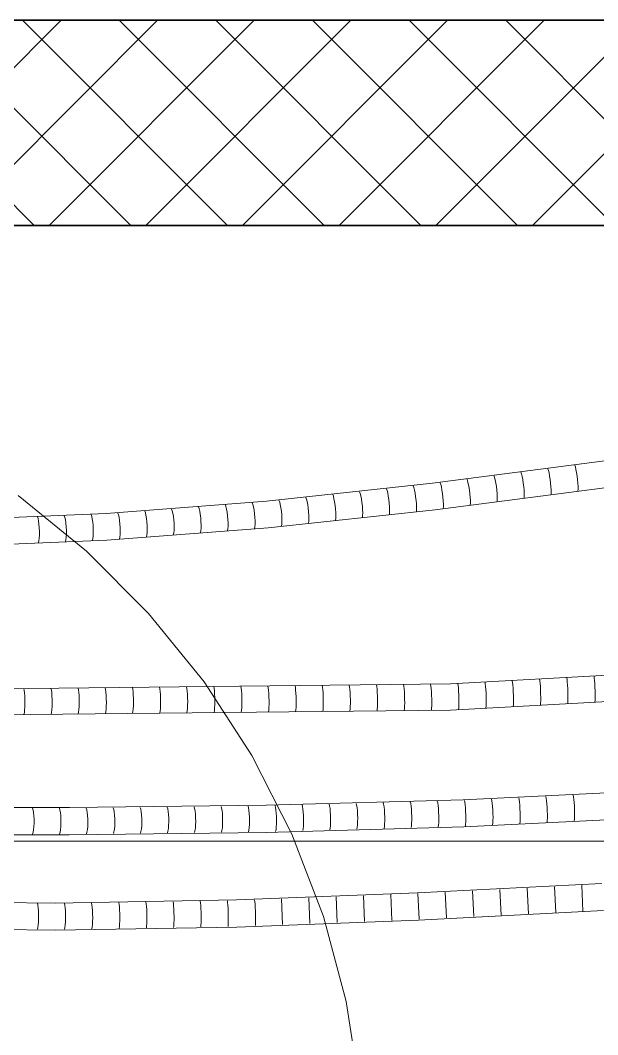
# Model space of a CAD drawing. Extents: x -882 to 613, y -179 to 707.
# Drawn here: x 340.41 to 357.31, y 298.03 to 327.69 of the extents above; entities that cross this region are included whole.
import ezdxf
from ezdxf.lldxf.tags import DXFTag

# ---------------------------------------------------------------- set-up
doc = ezdxf.new("R2010")
doc.units = 0
doc.layers.get('0').update_dxf_attribs({"lineweight": 13})
for name, color, linetype, lineweight in [('A-DETL-____-HDLN', 7, '_Verdeckte Linien_', 9), ('A-DOOR-OPNG-OTLN', 7, 'Continuous', 9), ('A-WALL-____-MCUT', 7, 'Continuous', 35), ('A-WALL-____-PATT', 7, 'Continuous', 35)]:
    doc.layers.add(name, color=color, linetype=linetype, lineweight=lineweight)
doc.layers.add('EL01_WAN_Röhre', color=7, linetype='Continuous', lineweight=13, true_color=0xff6666)
tags = doc.linetypes.add('_Verdeckte Linien_', pattern=[0.15, 0.1, -0.05]).pattern_tags.tags
tags[6:7] = [DXFTag(74, 4), DXFTag(75, 0), DXFTag(340, '0'), DXFTag(46, 1.0), DXFTag(50, 0.0), DXFTag(44, 0.0), DXFTag(45, 0.0)]
tags[4:5] = [DXFTag(74, 4), DXFTag(75, 0), DXFTag(340, '0'), DXFTag(46, 1.0), DXFTag(50, 0.0), DXFTag(44, 0.0), DXFTag(45, 0.0)]
tags = doc.linetypes.add('fein_strichliert', pattern=[4, 1, -2, 1]).pattern_tags.tags
tags[8:9] = [DXFTag(74, 4), DXFTag(75, 0), DXFTag(340, '0'), DXFTag(46, 0.0), DXFTag(50, 0.0), DXFTag(44, 0.0), DXFTag(45, 0.0)]
tags[6:7] = [DXFTag(74, 4), DXFTag(75, 0), DXFTag(340, '0'), DXFTag(46, 0.0), DXFTag(50, 0.0), DXFTag(44, 0.0), DXFTag(45, 0.0)]
tags[4:5] = [DXFTag(74, 4), DXFTag(75, 0), DXFTag(340, '0'), DXFTag(46, 0.0), DXFTag(50, 0.0), DXFTag(44, 0.0), DXFTag(45, 0.0)]

# ---------------------------------------------------------------- blocks, each defined once
blk = doc.blocks.new('Referenz-A0UJ2IESXE', base_point=(-902.382, -164.149))
at = {"layer": 'A-DETL-____-HDLN', "color": 0, "linetype": '_Verdeckte Linien_', "ltscale": 0.13}
blk.add_line((391.796, 303.692), (316.388, 303.692), dxfattribs=at)
at = {"layer": 'A-DOOR-OPNG-OTLN', "color": 0, "linetype": 'Continuous', "ltscale": 0.13}
for p, q in [((342.348, 312.173), (340.347, 313.794)), ((344.169, 310.353), (342.348, 312.173)), ((345.79, 308.352), (344.169, 310.353)), ((347.192, 306.192), (345.79, 308.352)), ((348.361, 303.898), (347.192, 306.192)), ((349.284, 301.494), (348.361, 303.898)), ((349.95, 299.007), (349.284, 301.494)), ((350.353, 296.463), (349.95, 299.007))]:
    blk.add_line(p, q, dxfattribs=at)
at = {"layer": 'A-WALL-____-MCUT', "color": 0, "linetype": 'Continuous', "ltscale": 0.35}
for p, q in [((391.796, 327.692), (323.388, 327.692)), ((160.188, 321.692), (391.796, 321.692))]:
    blk.add_line(p, q, dxfattribs=at)
at = {"layer": 'A-WALL-____-PATT', "color": 0, "linetype": 'Continuous', "lineweight": 9, "ltscale": 0.13}
for p, q in [((340.82, 321.692), (334.82, 327.692)), ((335.605, 321.692), (341.605, 327.692)), ((343.648, 321.692), (337.648, 327.692)), ((338.433, 321.692), (344.433, 327.692)), ((346.477, 321.692), (340.477, 327.692)), ((341.262, 321.692), (347.262, 327.692)), ((349.305, 321.692), (343.305, 327.692)), ((344.09, 321.692), (350.09, 327.692)), ((352.134, 321.692), (346.134, 327.692)), ((346.919, 321.692), (352.919, 327.692)), ((354.962, 321.692), (348.962, 327.692)), ((349.747, 321.692), (355.747, 327.692)), ((357.79, 321.692), (351.79, 327.692)), ((352.575, 321.692), (358.575, 327.692)), ((360.619, 321.692), (354.619, 327.692)), ((355.404, 321.692), (361.404, 327.692))]:
    blk.add_line(p, q, dxfattribs=at)
blk = doc.blocks.new('Flexrohr-A0UJ2IHCXE', base_point=(305.432, 312.353))
at = {"color": 0, "linetype": 'ByBlock', "lineweight": -2, "ltscale": 0.13}
for p, q in [((352.479, 314.154), (362.615, 315.479)), ((352.555, 313.376), (362.7, 314.703)), ((356.641, 314.683), (356.658, 314.634)), ((355.065, 314.477), (355.082, 314.428)), ((355.082, 314.428), (355.1, 314.356)), ((355.853, 314.58), (355.87, 314.531)), ((355.87, 314.531), (355.887, 314.459)), ((355.887, 314.459), (355.905, 314.367)), ((356.658, 314.634), (356.675, 314.562)), ((356.675, 314.562), (356.692, 314.471)), ((356.692, 314.471), (356.708, 314.367)), ((347.619, 313.631), (352.479, 314.154)), ((352.701, 314.168), (352.718, 314.119)), ((352.718, 314.119), (352.737, 314.047)), ((353.489, 314.271), (353.506, 314.222)), ((353.506, 314.222), (353.524, 314.15)), ((353.524, 314.15), (353.542, 314.058)), ((354.277, 314.374), (354.294, 314.325)), ((354.294, 314.325), (354.312, 314.253)), ((354.312, 314.253), (354.33, 314.161)), ((354.33, 314.161), (354.346, 314.058)), ((355.1, 314.356), (355.117, 314.264)), ((355.117, 314.264), (355.133, 314.161)), ((355.133, 314.161), (355.147, 314.054)), ((355.905, 314.367), (355.921, 314.264)), ((355.921, 314.264), (355.934, 314.157)), ((355.934, 314.157), (355.944, 314.053)), ((356.708, 314.367), (356.722, 314.26)), ((356.722, 314.26), (356.732, 314.156)), ((356.732, 314.156), (356.738, 314.063)), ((349.558, 313.825), (349.576, 313.776)), ((350.344, 313.909), (350.361, 313.861)), ((350.361, 313.861), (350.38, 313.788)), ((351.129, 313.994), (351.147, 313.945)), ((351.147, 313.945), (351.165, 313.873)), ((351.165, 313.873), (351.183, 313.781)), ((351.915, 314.078), (351.932, 314.03)), ((351.932, 314.03), (351.951, 313.957)), ((351.951, 313.957), (351.968, 313.866)), ((351.968, 313.866), (351.984, 313.763)), ((352.737, 314.047), (352.754, 313.955)), ((352.754, 313.955), (352.771, 313.852)), ((352.771, 313.852), (352.784, 313.745)), ((353.542, 314.058), (353.558, 313.955)), ((353.558, 313.955), (353.572, 313.848)), ((353.572, 313.848), (353.581, 313.744)), ((354.346, 314.058), (354.359, 313.951)), ((354.359, 313.951), (354.369, 313.847)), ((354.369, 313.847), (354.374, 313.754)), ((355.147, 314.054), (355.157, 313.95)), ((355.157, 313.95), (355.162, 313.857)), ((355.162, 313.857), (355.163, 313.782)), ((355.944, 314.053), (355.95, 313.96)), ((355.951, 313.885), (355.947, 313.834)), ((355.95, 313.96), (355.951, 313.885)), ((356.739, 313.988), (356.735, 313.937)), ((356.738, 314.063), (356.739, 313.988)), ((342.927, 313.272), (347.619, 313.631)), ((346.414, 313.524), (346.433, 313.475)), ((347.201, 313.584), (347.219, 313.535)), ((347.219, 313.535), (347.237, 313.463)), ((347.987, 313.656), (348.005, 313.607)), ((348.005, 313.607), (348.023, 313.534)), ((348.023, 313.534), (348.04, 313.442)), ((348.772, 313.74), (348.791, 313.692)), ((348.791, 313.692), (348.809, 313.619)), ((348.809, 313.619), (348.826, 313.527)), ((348.826, 313.527), (348.84, 313.424)), ((349.576, 313.776), (349.594, 313.703)), ((349.594, 313.703), (349.611, 313.612)), ((349.611, 313.612), (349.626, 313.508)), ((349.626, 313.508), (349.637, 313.401)), ((350.38, 313.788), (350.397, 313.697)), ((350.397, 313.697), (350.412, 313.593)), ((350.412, 313.593), (350.424, 313.486)), ((351.183, 313.781), (351.198, 313.678)), ((351.198, 313.678), (351.21, 313.57)), ((351.21, 313.57), (351.219, 313.466)), ((351.984, 313.763), (351.997, 313.655)), ((351.997, 313.655), (352.006, 313.551)), ((352.006, 313.551), (352.01, 313.458)), ((352.784, 313.745), (352.793, 313.641)), ((352.793, 313.641), (352.798, 313.548)), ((352.798, 313.548), (352.798, 313.473)), ((353.581, 313.744), (353.586, 313.651)), ((353.586, 313.576), (353.582, 313.525)), ((353.586, 313.651), (353.586, 313.576)), ((354.374, 313.679), (354.37, 313.628)), ((354.374, 313.754), (354.374, 313.679)), ((355.163, 313.782), (355.158, 313.731)), ((339.915, 313.149), (342.927, 313.272)), ((341.699, 313.206), (341.717, 313.157)), ((342.484, 313.239), (342.502, 313.189)), ((343.269, 313.283), (343.287, 313.233)), ((343.287, 313.233), (343.304, 313.16)), ((344.055, 313.343), (344.074, 313.294)), ((344.074, 313.294), (344.091, 313.22)), ((344.091, 313.22), (344.106, 313.129)), ((344.842, 313.403), (344.86, 313.354)), ((344.86, 313.354), (344.877, 313.281)), ((344.877, 313.281), (344.893, 313.189)), ((345.628, 313.464), (345.646, 313.415)), ((345.646, 313.415), (345.664, 313.342)), ((345.664, 313.342), (345.68, 313.25)), ((345.68, 313.25), (345.692, 313.146)), ((346.433, 313.475), (346.451, 313.402)), ((346.451, 313.402), (346.467, 313.31)), ((346.467, 313.31), (346.48, 313.207)), ((346.48, 313.207), (346.489, 313.099)), ((347.237, 313.463), (347.253, 313.371)), ((347.253, 313.371), (347.267, 313.267)), ((347.267, 313.267), (347.277, 313.159)), ((347.667, 312.851), (352.555, 313.376)), ((348.04, 313.442), (348.054, 313.339)), ((348.054, 313.339), (348.064, 313.231)), ((348.064, 313.231), (348.07, 313.127)), ((348.84, 313.424), (348.851, 313.316)), ((348.851, 313.316), (348.857, 313.212)), ((348.857, 313.212), (348.858, 313.119)), ((349.637, 313.401), (349.644, 313.297)), ((349.644, 313.297), (349.646, 313.203)), ((349.646, 313.203), (349.644, 313.128)), ((350.424, 313.486), (350.431, 313.381)), ((350.432, 313.213), (350.426, 313.162)), ((350.431, 313.381), (350.434, 313.288)), ((350.434, 313.288), (350.432, 313.213)), ((351.221, 313.298), (351.215, 313.247)), ((351.219, 313.466), (351.222, 313.373)), ((351.222, 313.373), (351.221, 313.298)), ((352.01, 313.383), (352.004, 313.332)), ((352.01, 313.458), (352.01, 313.383)), ((352.798, 313.473), (352.793, 313.422)), ((340.915, 313.174), (340.932, 313.124)), ((340.932, 313.124), (340.948, 313.05)), ((340.948, 313.05), (340.96, 312.958)), ((340.96, 312.958), (340.968, 312.854)), ((341.717, 313.157), (341.733, 313.083)), ((341.733, 313.083), (341.746, 312.991)), ((341.746, 312.991), (341.756, 312.887)), ((342.502, 313.189), (342.518, 313.116)), ((342.518, 313.116), (342.532, 313.023)), ((342.532, 313.023), (342.543, 312.92)), ((342.543, 312.92), (342.549, 312.811)), ((343.304, 313.16), (343.319, 313.068)), ((343.319, 313.068), (343.33, 312.964)), ((343.33, 312.964), (343.337, 312.856)), ((344.106, 313.129), (344.117, 313.025)), ((344.117, 313.025), (344.125, 312.917)), ((344.125, 312.917), (344.128, 312.812)), ((344.893, 313.189), (344.905, 313.085)), ((344.905, 313.085), (344.913, 312.977)), ((344.913, 312.977), (344.916, 312.873)), ((345.692, 313.146), (345.701, 313.038)), ((345.701, 313.038), (345.705, 312.934)), ((345.705, 312.934), (345.704, 312.841)), ((346.493, 312.901), (346.488, 312.826)), ((346.489, 313.099), (346.493, 312.994)), ((346.493, 312.994), (346.493, 312.901)), ((347.277, 313.159), (347.282, 313.055)), ((347.282, 312.962), (347.277, 312.887)), ((347.282, 313.055), (347.282, 312.962)), ((348.066, 312.959), (348.058, 312.907)), ((348.071, 313.034), (348.066, 312.959)), ((348.07, 313.127), (348.071, 313.034)), ((348.855, 313.044), (348.847, 312.992)), ((348.858, 313.119), (348.855, 313.044)), ((349.644, 313.128), (349.636, 313.077)), ((340.971, 312.641), (340.966, 312.548)), ((340.968, 312.854), (340.972, 312.746)), ((340.972, 312.746), (340.971, 312.641)), ((341.756, 312.887), (341.761, 312.779)), ((341.761, 312.674), (341.756, 312.581)), ((341.761, 312.779), (341.761, 312.674)), ((342.547, 312.614), (342.538, 312.539)), ((342.55, 312.707), (342.547, 312.614)), ((342.549, 312.811), (342.55, 312.707)), ((342.95, 312.489), (347.667, 312.851)), ((343.337, 312.658), (343.329, 312.583)), ((343.337, 312.856), (343.339, 312.752)), ((343.339, 312.752), (343.337, 312.658)), ((344.119, 312.644), (344.108, 312.593)), ((344.126, 312.719), (344.119, 312.644)), ((344.128, 312.812), (344.126, 312.719)), ((344.908, 312.705), (344.898, 312.654)), ((344.915, 312.78), (344.908, 312.705)), ((344.916, 312.873), (344.915, 312.78)), ((345.698, 312.766), (345.688, 312.714)), ((345.704, 312.841), (345.698, 312.766)), ((346.488, 312.826), (346.478, 312.775)), ((347.277, 312.887), (347.268, 312.835)), ((339.906, 312.365), (342.95, 312.489)), ((340.955, 312.474), (340.942, 312.423)), ((340.966, 312.548), (340.955, 312.474)), ((341.747, 312.506), (341.734, 312.455)), ((341.756, 312.581), (341.747, 312.506)), ((342.538, 312.539), (342.526, 312.488)), ((343.329, 312.583), (343.318, 312.532))]:
    blk.add_line(p, q, dxfattribs=at)
blk = doc.blocks.new('Flexrohr-A0UJ2IHOXE', base_point=(193.893, 303.879))
at = {"color": 0, "linetype": 'ByBlock', "lineweight": -2, "ltscale": 0.13}
for p, q in [((363.003, 305.371), (353.37, 304.904)), ((353.37, 304.904), (347.604, 304.746)), ((354.215, 304.873), (354.205, 304.923)), ((355.011, 304.912), (355, 304.962)), ((355.021, 304.838), (355.011, 304.912)), ((355.806, 304.95), (355.796, 305)), ((355.816, 304.876), (355.806, 304.95)), ((356.602, 304.989), (356.592, 305.039)), ((356.612, 304.915), (356.602, 304.989)), ((356.62, 304.823), (356.612, 304.915)), ((341.851, 304.675), (336.106, 304.675)), ((340.786, 304.603), (340.769, 304.653)), ((340.799, 304.529), (340.786, 304.603)), ((341.572, 304.603), (341.556, 304.653)), ((341.586, 304.529), (341.572, 304.603)), ((347.604, 304.746), (341.851, 304.675)), ((342.36, 304.609), (342.344, 304.659)), ((342.374, 304.535), (342.36, 304.609)), ((343.149, 304.619), (343.134, 304.669)), ((343.163, 304.545), (343.149, 304.619)), ((343.938, 304.629), (343.923, 304.679)), ((343.951, 304.554), (343.938, 304.629)), ((344.727, 304.638), (344.712, 304.689)), ((344.74, 304.564), (344.727, 304.638)), ((345.516, 304.648), (345.501, 304.698)), ((345.529, 304.574), (345.516, 304.648)), ((346.305, 304.658), (346.29, 304.708)), ((346.317, 304.584), (346.305, 304.658)), ((347.093, 304.668), (347.079, 304.718)), ((347.106, 304.593), (347.093, 304.668)), ((347.883, 304.681), (347.869, 304.731)), ((347.895, 304.607), (347.883, 304.681)), ((347.905, 304.515), (347.895, 304.607)), ((348.674, 304.703), (348.66, 304.753)), ((348.686, 304.629), (348.674, 304.703)), ((348.696, 304.536), (348.686, 304.629)), ((349.465, 304.725), (349.451, 304.775)), ((349.477, 304.651), (349.465, 304.725)), ((349.486, 304.558), (349.477, 304.651)), ((350.256, 304.747), (350.243, 304.797)), ((350.268, 304.673), (350.256, 304.747)), ((350.277, 304.58), (350.268, 304.673)), ((351.047, 304.769), (351.034, 304.819)), ((351.058, 304.695), (351.047, 304.769)), ((351.068, 304.602), (351.058, 304.695)), ((351.074, 304.498), (351.068, 304.602)), ((351.838, 304.79), (351.826, 304.84)), ((351.849, 304.716), (351.838, 304.79)), ((351.858, 304.624), (351.849, 304.716)), ((351.865, 304.52), (351.858, 304.624)), ((352.629, 304.812), (352.617, 304.862)), ((352.64, 304.738), (352.629, 304.812)), ((352.649, 304.646), (352.64, 304.738)), ((352.656, 304.542), (352.649, 304.646)), ((353.42, 304.835), (353.409, 304.885)), ((353.431, 304.761), (353.42, 304.835)), ((353.44, 304.668), (353.431, 304.761)), ((353.447, 304.564), (353.44, 304.668)), ((354.226, 304.799), (354.215, 304.873)), ((354.235, 304.707), (354.226, 304.799)), ((354.242, 304.603), (354.235, 304.707)), ((354.246, 304.494), (354.242, 304.603)), ((355.03, 304.745), (355.021, 304.838)), ((355.037, 304.641), (355.03, 304.745)), ((355.042, 304.533), (355.037, 304.641)), ((355.825, 304.784), (355.816, 304.876)), ((355.832, 304.68), (355.825, 304.784)), ((355.837, 304.572), (355.832, 304.68)), ((356.628, 304.718), (356.62, 304.823)), ((356.633, 304.61), (356.628, 304.718)), ((356.635, 304.506), (356.633, 304.61)), ((340.809, 304.436), (340.799, 304.529)), ((340.814, 304.332), (340.809, 304.436)), ((340.815, 304.223), (340.814, 304.332)), ((341.596, 304.436), (341.586, 304.529)), ((341.601, 304.332), (341.596, 304.436)), ((341.602, 304.224), (341.601, 304.332)), ((342.384, 304.442), (342.374, 304.535)), ((342.389, 304.338), (342.384, 304.442)), ((342.39, 304.23), (342.389, 304.338)), ((343.172, 304.452), (343.163, 304.545)), ((343.178, 304.348), (343.172, 304.452)), ((343.179, 304.239), (343.178, 304.348)), ((343.961, 304.462), (343.951, 304.554)), ((343.967, 304.357), (343.961, 304.462)), ((343.968, 304.249), (343.967, 304.357)), ((344.75, 304.472), (344.74, 304.564)), ((344.756, 304.367), (344.75, 304.472)), ((344.757, 304.259), (344.756, 304.367)), ((345.538, 304.481), (345.529, 304.574)), ((345.544, 304.377), (345.538, 304.481)), ((345.546, 304.269), (345.544, 304.377)), ((346.327, 304.491), (346.317, 304.584)), ((346.333, 304.387), (346.327, 304.491)), ((346.335, 304.279), (346.333, 304.387)), ((347.116, 304.501), (347.106, 304.593)), ((347.122, 304.397), (347.116, 304.501)), ((347.124, 304.288), (347.122, 304.397)), ((347.911, 304.41), (347.905, 304.515)), ((347.914, 304.302), (347.911, 304.41)), ((347.912, 304.198), (347.914, 304.302)), ((348.702, 304.432), (348.696, 304.536)), ((348.705, 304.324), (348.702, 304.432)), ((348.703, 304.219), (348.705, 304.324)), ((349.493, 304.454), (349.486, 304.558)), ((349.496, 304.346), (349.493, 304.454)), ((349.495, 304.241), (349.496, 304.346)), ((350.284, 304.476), (350.277, 304.58)), ((350.287, 304.368), (350.284, 304.476)), ((350.286, 304.263), (350.287, 304.368)), ((351.078, 304.39), (351.074, 304.498)), ((351.078, 304.285), (351.078, 304.39)), ((351.869, 304.412), (351.865, 304.52)), ((351.867, 304.214), (351.869, 304.307)), ((351.869, 304.307), (351.869, 304.412)), ((352.66, 304.433), (352.656, 304.542)), ((352.659, 304.236), (352.661, 304.329)), ((352.661, 304.329), (352.66, 304.433)), ((363.042, 304.577), (353.394, 304.11)), ((353.451, 304.456), (353.447, 304.564)), ((353.453, 304.351), (353.451, 304.456)), ((353.451, 304.259), (353.453, 304.351)), ((354.248, 304.39), (354.246, 304.494)), ((354.247, 304.297), (354.248, 304.39)), ((355.039, 304.261), (355.043, 304.336)), ((355.044, 304.429), (355.042, 304.533)), ((355.043, 304.336), (355.044, 304.429)), ((355.829, 304.249), (355.835, 304.3)), ((355.835, 304.3), (355.839, 304.374)), ((355.839, 304.467), (355.837, 304.572)), ((355.839, 304.374), (355.839, 304.467)), ((356.626, 304.288), (356.631, 304.338)), ((356.631, 304.338), (356.635, 304.413)), ((356.635, 304.413), (356.635, 304.506)), ((340.788, 303.952), (340.801, 304.026)), ((340.801, 304.026), (340.81, 304.119)), ((340.81, 304.119), (340.815, 304.223)), ((341.576, 303.952), (341.589, 304.026)), ((341.589, 304.026), (341.597, 304.119)), ((341.597, 304.119), (341.602, 304.224)), ((342.365, 303.958), (342.378, 304.032)), ((342.378, 304.032), (342.386, 304.125)), ((342.386, 304.125), (342.39, 304.23)), ((343.155, 303.968), (343.167, 304.042)), ((343.167, 304.042), (343.175, 304.135)), ((343.175, 304.135), (343.179, 304.239)), ((343.945, 303.977), (343.957, 304.052)), ((343.957, 304.052), (343.965, 304.145)), ((343.965, 304.145), (343.968, 304.249)), ((344.735, 303.987), (344.747, 304.062)), ((344.747, 304.062), (344.754, 304.155)), ((344.754, 304.155), (344.757, 304.259)), ((345.525, 303.997), (345.536, 304.071)), ((345.536, 304.071), (345.543, 304.164)), ((345.543, 304.164), (345.546, 304.269)), ((346.302, 303.956), (346.316, 304.007)), ((346.316, 304.007), (346.326, 304.081)), ((346.326, 304.081), (346.332, 304.174)), ((346.332, 304.174), (346.335, 304.279)), ((347.093, 303.966), (347.106, 304.016)), ((347.106, 304.016), (347.115, 304.091)), ((347.115, 304.091), (347.122, 304.184)), ((347.122, 304.184), (347.124, 304.288)), ((353.394, 304.11), (347.607, 303.95)), ((347.884, 303.979), (347.897, 304.03)), ((347.897, 304.03), (347.906, 304.105)), ((347.906, 304.105), (347.912, 304.198)), ((348.678, 304.001), (348.689, 304.052)), ((348.689, 304.052), (348.698, 304.127)), ((348.698, 304.127), (348.703, 304.219)), ((349.471, 304.023), (349.482, 304.074)), ((349.482, 304.074), (349.49, 304.148)), ((349.49, 304.148), (349.495, 304.241)), ((350.265, 304.045), (350.275, 304.096)), ((350.275, 304.096), (350.282, 304.17)), ((350.282, 304.17), (350.286, 304.263)), ((351.059, 304.067), (351.068, 304.118)), ((351.068, 304.118), (351.074, 304.192)), ((351.074, 304.192), (351.078, 304.285)), ((351.852, 304.089), (351.861, 304.14)), ((351.861, 304.14), (351.867, 304.214)), ((352.646, 304.111), (352.653, 304.162)), ((352.653, 304.162), (352.659, 304.236)), ((353.439, 304.133), (353.446, 304.184)), ((353.446, 304.184), (353.451, 304.259)), ((354.236, 304.172), (354.243, 304.223)), ((354.243, 304.223), (354.247, 304.297)), ((355.033, 304.21), (355.039, 304.261)), ((341.842, 303.879), (336.088, 303.879)), ((340.772, 303.901), (340.788, 303.952)), ((341.56, 303.901), (341.576, 303.952)), ((347.607, 303.95), (341.842, 303.879)), ((342.35, 303.907), (342.365, 303.958)), ((343.14, 303.917), (343.155, 303.968)), ((343.931, 303.927), (343.945, 303.977)), ((344.721, 303.937), (344.735, 303.987)), ((345.512, 303.946), (345.525, 303.997))]:
    blk.add_line(p, q, dxfattribs=at)
blk = doc.blocks.new('Flexrohr-A0UJ2IJCXE', base_point=(193.882, 301.091))
at = {"color": 0, "linetype": 'ByBlock', "lineweight": -2, "ltscale": 0.13}
for p, q in [((357.434, 302.451), (352.036, 302.178)), ((353.649, 302.24), (353.684, 301.488)), ((354.447, 302.28), (354.483, 301.529)), ((355.246, 302.32), (355.283, 301.569)), ((356.044, 302.361), (356.082, 301.61)), ((356.843, 302.401), (356.881, 301.65)), ((346.737, 301.973), (341.437, 301.883)), ((345.686, 301.885), (345.679, 301.935)), ((346.48, 301.898), (346.473, 301.948)), ((352.036, 302.178), (346.737, 301.973)), ((347.276, 301.923), (347.27, 301.973)), ((348.061, 302.004), (348.085, 301.253)), ((348.859, 302.035), (348.885, 301.283)), ((349.657, 302.066), (349.685, 301.314)), ((350.455, 302.097), (350.485, 301.345)), ((351.254, 302.128), (351.285, 301.376)), ((352.052, 302.159), (352.085, 301.408)), ((352.85, 302.199), (352.885, 301.448)), ((341.437, 301.883), (337.043, 301.921)), ((340.927, 301.818), (340.915, 301.868)), ((340.937, 301.743), (340.927, 301.818)), ((340.944, 301.651), (340.937, 301.743)), ((340.947, 301.546), (340.944, 301.651)), ((341.717, 301.817), (341.706, 301.868)), ((341.726, 301.743), (341.717, 301.817)), ((341.733, 301.651), (341.726, 301.743)), ((341.737, 301.546), (341.733, 301.651)), ((342.511, 301.831), (342.5, 301.881)), ((342.519, 301.757), (342.511, 301.831)), ((342.526, 301.664), (342.519, 301.757)), ((342.53, 301.56), (342.526, 301.664)), ((343.305, 301.844), (343.295, 301.895)), ((343.313, 301.77), (343.305, 301.844)), ((343.319, 301.678), (343.313, 301.77)), ((343.323, 301.573), (343.319, 301.678)), ((344.099, 301.858), (344.09, 301.908)), ((344.106, 301.784), (344.099, 301.858)), ((344.113, 301.691), (344.106, 301.784)), ((344.117, 301.587), (344.113, 301.691)), ((344.892, 301.871), (344.884, 301.922)), ((344.9, 301.797), (344.892, 301.871)), ((344.906, 301.705), (344.9, 301.797)), ((344.91, 301.6), (344.906, 301.705)), ((345.693, 301.811), (345.686, 301.885)), ((345.699, 301.718), (345.693, 301.811)), ((345.704, 301.614), (345.699, 301.718)), ((346.487, 301.824), (346.48, 301.898)), ((346.493, 301.731), (346.487, 301.824)), ((346.497, 301.627), (346.493, 301.731)), ((347.282, 301.849), (347.276, 301.923)), ((347.288, 301.756), (347.282, 301.849)), ((347.292, 301.652), (347.288, 301.756)), ((347.295, 301.544), (347.292, 301.652)), ((357.477, 301.661), (352.07, 301.387)), ((340.938, 301.241), (340.944, 301.333)), ((340.944, 301.333), (340.948, 301.438)), ((340.948, 301.438), (340.947, 301.546)), ((341.729, 301.241), (341.735, 301.333)), ((341.735, 301.333), (341.737, 301.438)), ((341.737, 301.438), (341.737, 301.546)), ((342.524, 301.254), (342.529, 301.347)), ((342.529, 301.347), (342.531, 301.451)), ((342.531, 301.451), (342.53, 301.56)), ((343.32, 301.268), (343.324, 301.361)), ((343.325, 301.465), (343.323, 301.573)), ((343.324, 301.361), (343.325, 301.465)), ((344.115, 301.281), (344.118, 301.374)), ((344.119, 301.478), (344.117, 301.587)), ((344.118, 301.374), (344.119, 301.478)), ((344.912, 301.492), (344.91, 301.6)), ((344.91, 301.295), (344.912, 301.388)), ((344.912, 301.388), (344.912, 301.492)), ((345.706, 301.505), (345.704, 301.614)), ((345.705, 301.308), (345.707, 301.401)), ((345.707, 301.401), (345.706, 301.505)), ((346.5, 301.519), (346.497, 301.627)), ((346.501, 301.414), (346.5, 301.519)), ((346.5, 301.322), (346.501, 301.414)), ((352.07, 301.387), (346.752, 301.181)), ((347.297, 301.439), (347.295, 301.544)), ((347.295, 301.272), (347.297, 301.347)), ((347.297, 301.347), (347.297, 301.439)), ((341.429, 301.091), (337.01, 301.129)), ((340.917, 301.116), (340.929, 301.166)), ((340.929, 301.166), (340.938, 301.241)), ((346.752, 301.181), (341.429, 301.091)), ((341.711, 301.116), (341.721, 301.166)), ((341.721, 301.166), (341.729, 301.241)), ((342.508, 301.129), (342.517, 301.18)), ((342.517, 301.18), (342.524, 301.254)), ((343.305, 301.143), (343.313, 301.193)), ((343.313, 301.193), (343.32, 301.268)), ((344.102, 301.156), (344.109, 301.207)), ((344.109, 301.207), (344.115, 301.281)), ((344.899, 301.17), (344.905, 301.22)), ((344.905, 301.22), (344.91, 301.295)), ((345.696, 301.183), (345.701, 301.234)), ((345.701, 301.234), (345.705, 301.308)), ((346.493, 301.197), (346.498, 301.247)), ((346.498, 301.247), (346.5, 301.322)), ((347.292, 301.222), (347.295, 301.272))]:
    blk.add_line(p, q, dxfattribs=at)
blk = doc.blocks.new('Flexrohr-A0UJ2IN4XE', base_point=(296.403, 307.359))
at = {"color": 0, "linetype": 'ByBlock', "lineweight": -2, "ltscale": 0.13}
for p, q in [((353, 308.289), (368.661, 309.154)), ((356.408, 308.471), (356.415, 308.421)), ((357.205, 308.516), (357.213, 308.465)), ((357.213, 308.465), (357.22, 308.391)), ((337.315, 308.122), (353, 308.289)), ((341.311, 308.159), (341.322, 308.109)), ((342.105, 308.168), (342.116, 308.117)), ((342.898, 308.176), (342.909, 308.126)), ((343.692, 308.184), (343.703, 308.134)), ((344.486, 308.193), (344.496, 308.143)), ((345.279, 308.201), (345.29, 308.151)), ((346.073, 308.21), (346.083, 308.159)), ((346.083, 308.159), (346.092, 308.085)), ((346.867, 308.218), (346.877, 308.168)), ((346.877, 308.168), (346.886, 308.094)), ((347.66, 308.227), (347.67, 308.176)), ((347.67, 308.176), (347.679, 308.102)), ((348.454, 308.235), (348.464, 308.185)), ((348.464, 308.185), (348.472, 308.111)), ((349.248, 308.243), (349.257, 308.193)), ((349.257, 308.193), (349.266, 308.119)), ((350.041, 308.252), (350.051, 308.202)), ((350.051, 308.202), (350.059, 308.128)), ((350.835, 308.26), (350.844, 308.21)), ((350.844, 308.21), (350.853, 308.136)), ((351.629, 308.269), (351.638, 308.219)), ((351.638, 308.219), (351.646, 308.144)), ((352.422, 308.277), (352.431, 308.227)), ((352.431, 308.227), (352.44, 308.153)), ((353.007, 307.526), (368.691, 308.392)), ((353.217, 308.295), (353.226, 308.245)), ((353.226, 308.245), (353.234, 308.171)), ((353.234, 308.171), (353.241, 308.078)), ((354.015, 308.339), (354.023, 308.289)), ((354.023, 308.289), (354.031, 308.215)), ((354.031, 308.215), (354.038, 308.122)), ((354.812, 308.383), (354.821, 308.333)), ((354.821, 308.333), (354.828, 308.259)), ((354.828, 308.259), (354.835, 308.167)), ((354.835, 308.167), (354.841, 308.062)), ((355.61, 308.427), (355.618, 308.377)), ((355.618, 308.377), (355.626, 308.303)), ((355.626, 308.303), (355.633, 308.211)), ((355.633, 308.211), (355.638, 308.106)), ((356.415, 308.421), (356.423, 308.347)), ((356.423, 308.347), (356.43, 308.255)), ((356.43, 308.255), (356.435, 308.15)), ((357.22, 308.391), (357.227, 308.299)), ((357.227, 308.299), (357.232, 308.194)), ((357.232, 308.194), (357.236, 308.086)), ((340.517, 308.151), (340.529, 308.1)), ((340.529, 308.1), (340.538, 308.026)), ((340.538, 308.026), (340.545, 307.933)), ((340.545, 307.933), (340.549, 307.829)), ((341.322, 308.109), (341.332, 308.034)), ((341.332, 308.034), (341.339, 307.942)), ((341.339, 307.942), (341.343, 307.837)), ((342.116, 308.117), (342.125, 308.043)), ((342.125, 308.043), (342.132, 307.95)), ((342.132, 307.95), (342.136, 307.846)), ((342.909, 308.126), (342.919, 308.051)), ((342.919, 308.051), (342.926, 307.959)), ((342.926, 307.959), (342.93, 307.854)), ((343.703, 308.134), (343.712, 308.06)), ((343.712, 308.06), (343.719, 307.967)), ((343.719, 307.967), (343.723, 307.863)), ((343.723, 307.863), (343.725, 307.755)), ((344.496, 308.143), (344.505, 308.068)), ((344.505, 308.068), (344.512, 307.976)), ((344.512, 307.976), (344.517, 307.871)), ((344.517, 307.871), (344.518, 307.763)), ((345.29, 308.151), (345.299, 308.077)), ((345.299, 308.077), (345.306, 307.984)), ((345.306, 307.984), (345.31, 307.88)), ((345.31, 307.88), (345.312, 307.772)), ((346.092, 308.085), (346.099, 307.993)), ((346.099, 307.993), (346.104, 307.888)), ((346.104, 307.888), (346.106, 307.78)), ((346.886, 308.094), (346.893, 308.001)), ((346.893, 308.001), (346.898, 307.897)), ((346.898, 307.897), (346.9, 307.789)), ((347.679, 308.102), (347.686, 308.01)), ((347.686, 308.01), (347.691, 307.905)), ((347.691, 307.905), (347.693, 307.797)), ((348.472, 308.111), (348.48, 308.018)), ((348.48, 308.018), (348.485, 307.914)), ((348.485, 307.914), (348.487, 307.805)), ((349.266, 308.119), (349.273, 308.027)), ((349.273, 308.027), (349.278, 307.922)), ((349.278, 307.922), (349.281, 307.814)), ((350.059, 308.128), (350.067, 308.035)), ((350.067, 308.035), (350.072, 307.931)), ((350.072, 307.931), (350.075, 307.822)), ((350.853, 308.136), (350.86, 308.043)), ((350.86, 308.043), (350.865, 307.939)), ((350.865, 307.939), (350.868, 307.831)), ((351.646, 308.144), (351.653, 308.052)), ((351.653, 308.052), (351.659, 307.948)), ((351.659, 307.948), (351.662, 307.839)), ((352.44, 308.153), (352.447, 308.06)), ((352.447, 308.06), (352.452, 307.956)), ((352.452, 307.956), (352.456, 307.848)), ((353.241, 308.078), (353.247, 307.974)), ((353.247, 307.974), (353.25, 307.866)), ((353.25, 307.866), (353.252, 307.762)), ((354.038, 308.122), (354.044, 308.018)), ((354.044, 308.018), (354.048, 307.91)), ((354.048, 307.91), (354.049, 307.806)), ((354.841, 308.062), (354.845, 307.954)), ((354.845, 307.954), (354.846, 307.85)), ((355.638, 308.106), (355.642, 307.998)), ((355.642, 307.998), (355.643, 307.894)), ((355.643, 307.894), (355.643, 307.801)), ((356.435, 308.15), (356.439, 308.042)), ((356.439, 308.042), (356.441, 307.938)), ((356.441, 307.938), (356.44, 307.845)), ((357.236, 308.086), (357.238, 307.982)), ((357.238, 307.889), (357.236, 307.815)), ((357.238, 307.982), (357.238, 307.889)), ((340.547, 307.616), (340.54, 307.523)), ((340.55, 307.721), (340.547, 307.616)), ((340.549, 307.829), (340.55, 307.721)), ((341.341, 307.625), (341.335, 307.532)), ((341.343, 307.729), (341.341, 307.625)), ((341.343, 307.837), (341.343, 307.729)), ((342.135, 307.633), (342.129, 307.54)), ((342.137, 307.738), (342.135, 307.633)), ((342.136, 307.846), (342.137, 307.738)), ((342.929, 307.642), (342.923, 307.549)), ((342.931, 307.746), (342.929, 307.642)), ((342.93, 307.854), (342.931, 307.746)), ((343.723, 307.65), (343.718, 307.557)), ((343.725, 307.755), (343.723, 307.65)), ((344.512, 307.566), (344.505, 307.491)), ((344.517, 307.659), (344.512, 307.566)), ((344.518, 307.763), (344.517, 307.659)), ((345.306, 307.574), (345.3, 307.5)), ((345.311, 307.667), (345.306, 307.574)), ((345.312, 307.772), (345.311, 307.667)), ((346.101, 307.583), (346.094, 307.508)), ((346.105, 307.676), (346.101, 307.583)), ((346.106, 307.78), (346.105, 307.676)), ((346.895, 307.591), (346.889, 307.517)), ((346.899, 307.684), (346.895, 307.591)), ((346.9, 307.789), (346.899, 307.684)), ((347.689, 307.6), (347.684, 307.525)), ((347.693, 307.693), (347.689, 307.6)), ((347.693, 307.797), (347.693, 307.693)), ((348.484, 307.608), (348.478, 307.534)), ((348.487, 307.701), (348.484, 307.608)), ((348.487, 307.805), (348.487, 307.701)), ((349.278, 307.617), (349.273, 307.542)), ((349.281, 307.71), (349.278, 307.617)), ((349.281, 307.814), (349.281, 307.71)), ((350.072, 307.625), (350.068, 307.551)), ((350.075, 307.718), (350.072, 307.625)), ((350.075, 307.822), (350.075, 307.718)), ((350.867, 307.634), (350.862, 307.559)), ((350.869, 307.727), (350.867, 307.634)), ((350.868, 307.831), (350.869, 307.727)), ((351.657, 307.568), (351.651, 307.517)), ((351.661, 307.642), (351.657, 307.568)), ((351.663, 307.735), (351.661, 307.642)), ((351.662, 307.839), (351.663, 307.735)), ((352.452, 307.576), (352.446, 307.526)), ((352.455, 307.651), (352.452, 307.576)), ((352.457, 307.743), (352.455, 307.651)), ((352.456, 307.848), (352.457, 307.743)), ((353.247, 307.594), (353.242, 307.544)), ((353.251, 307.669), (353.247, 307.594)), ((353.252, 307.762), (353.251, 307.669)), ((354.045, 307.638), (354.04, 307.588)), ((354.048, 307.713), (354.045, 307.638)), ((354.049, 307.806), (354.048, 307.713)), ((354.843, 307.682), (354.838, 307.632)), ((354.846, 307.757), (354.843, 307.682)), ((354.846, 307.85), (354.846, 307.757)), ((355.64, 307.726), (355.636, 307.676)), ((355.643, 307.801), (355.64, 307.726)), ((356.438, 307.771), (356.434, 307.72)), ((356.44, 307.845), (356.438, 307.771)), ((357.236, 307.815), (357.232, 307.764)), ((337.282, 307.359), (353.007, 307.526)), ((340.531, 307.449), (340.52, 307.399)), ((340.54, 307.523), (340.531, 307.449)), ((341.326, 307.458), (341.315, 307.407)), ((341.335, 307.532), (341.326, 307.458)), ((342.121, 307.466), (342.11, 307.416)), ((342.129, 307.54), (342.121, 307.466)), ((342.915, 307.475), (342.905, 307.424)), ((342.923, 307.549), (342.915, 307.475)), ((343.71, 307.483), (343.7, 307.432)), ((343.718, 307.557), (343.71, 307.483)), ((344.505, 307.491), (344.496, 307.441)), ((345.3, 307.5), (345.291, 307.449)), ((346.094, 307.508), (346.086, 307.458)), ((346.889, 307.517), (346.881, 307.466)), ((347.684, 307.525), (347.676, 307.475)), ((348.478, 307.534), (348.471, 307.483)), ((349.273, 307.542), (349.266, 307.492)), ((350.068, 307.551), (350.061, 307.5)), ((350.862, 307.559), (350.856, 307.509))]:
    blk.add_line(p, q, dxfattribs=at)

msp = doc.modelspace()

# ---------------------------------------------------------------- block references
at = {"color": 9, "lineweight": 25, "ltscale": 0.25, "true_color": 0xc0c0c0}
msp.add_blockref('Referenz-A0UJ2IESXE', (-902.382, -164.149), dxfattribs=at)
at = {"layer": 'EL01_WAN_Röhre', "color": 24, "linetype": 'fein_strichliert', "ltscale": 0.13, "true_color": 0x993300}
for name, p in [('Flexrohr-A0UJ2IN4XE', (296.403, 307.359)), ('Flexrohr-A0UJ2IHCXE', (305.432, 312.353))]:
    msp.add_blockref(name, p, dxfattribs=at)
at = {"layer": 'EL01_WAN_Röhre', "color": 24, "ltscale": 0.13, "true_color": 0x993300}
for name, p in [('Flexrohr-A0UJ2IHOXE', (193.893, 303.879)), ('Flexrohr-A0UJ2IJCXE', (193.882, 301.091))]:
    msp.add_blockref(name, p, dxfattribs=at)

doc.saveas('drawing.dxf')
